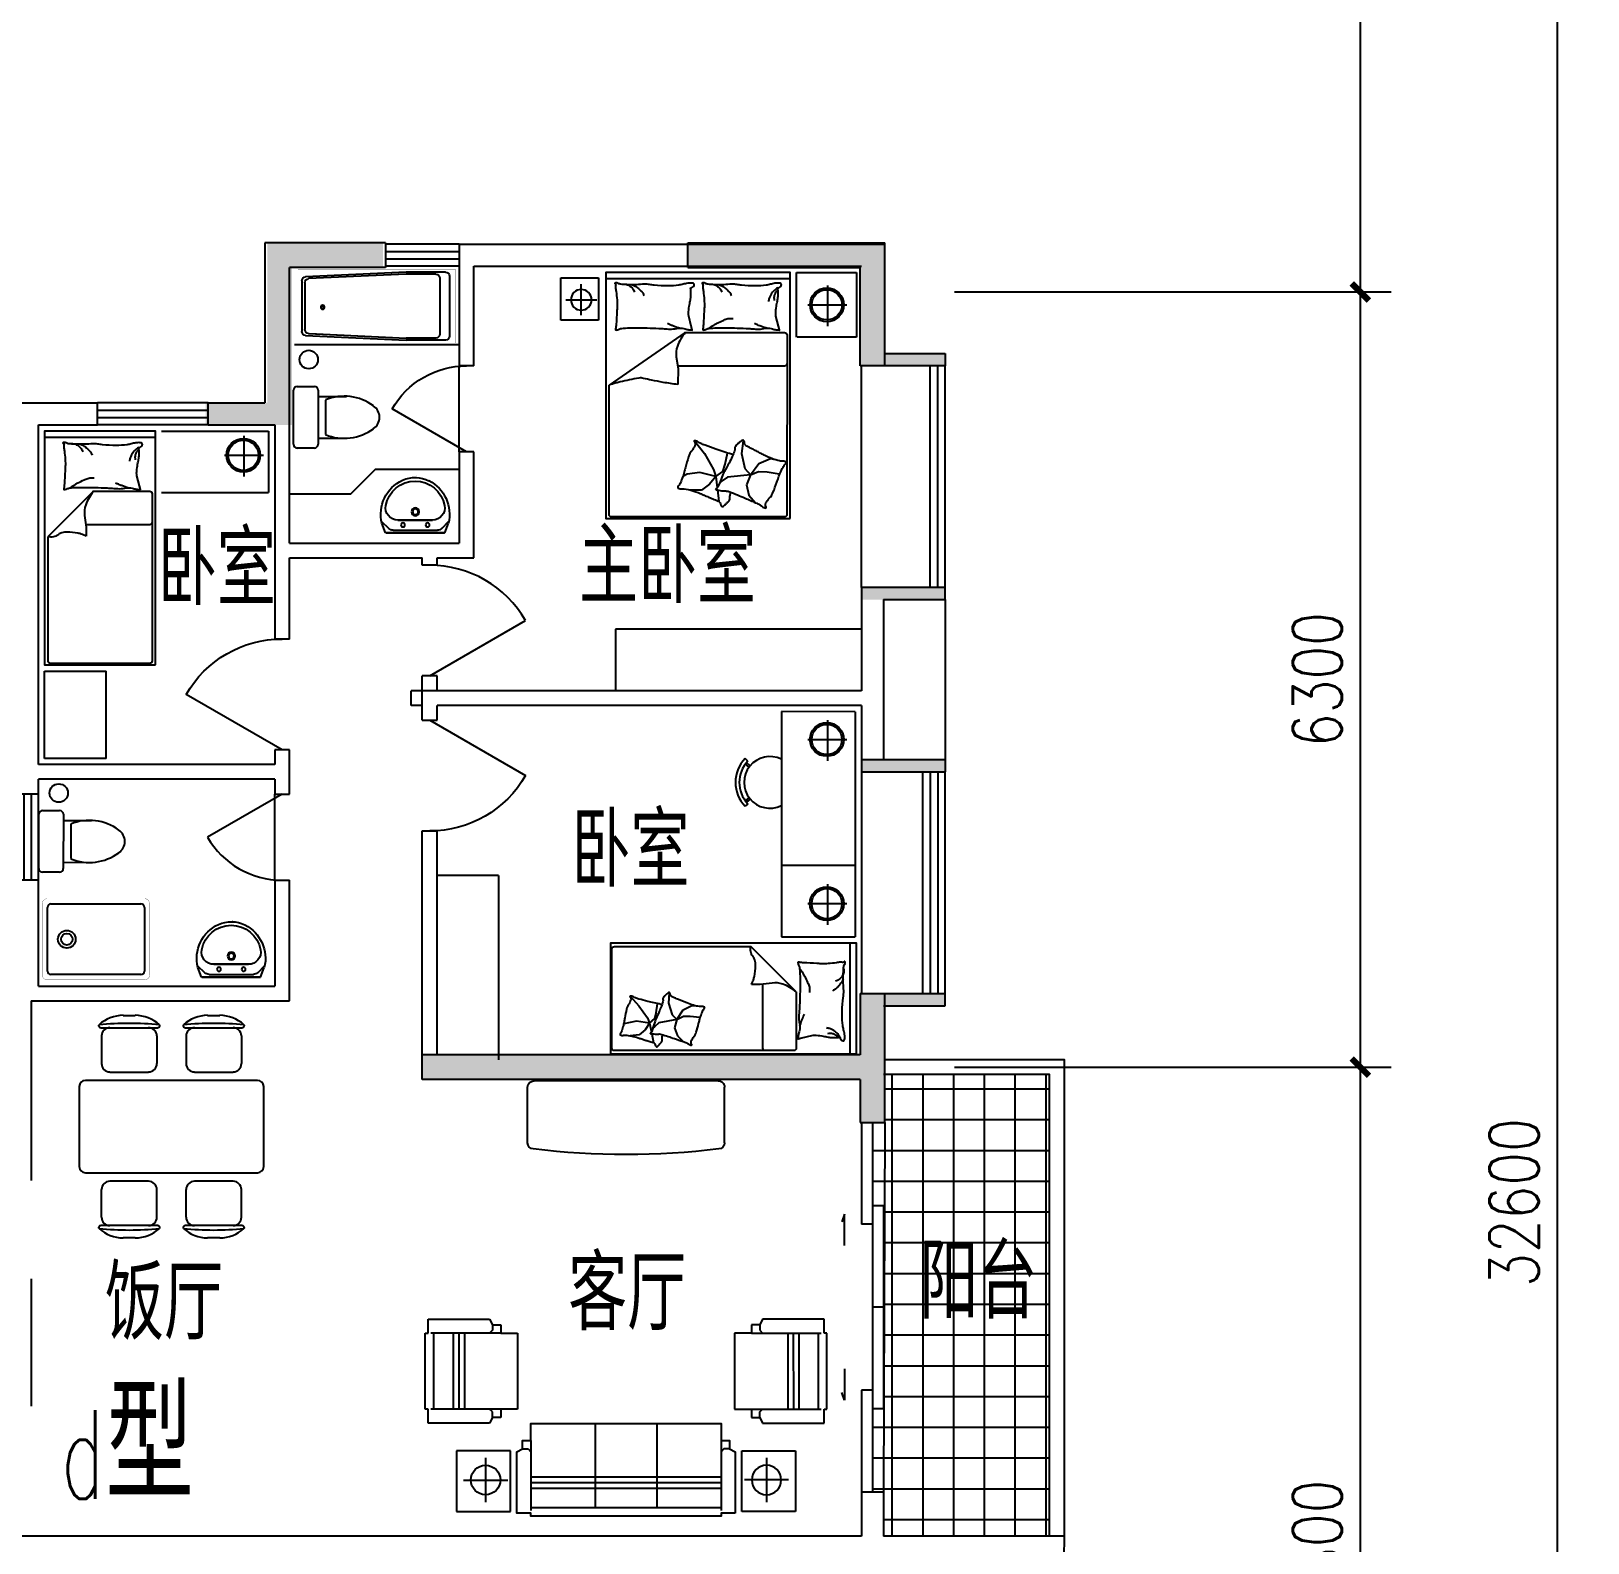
# Model space of a CAD drawing. Header units: millimetres. Extents: x 1386 to 52585, y 719 to 55091.
# Drawn here: x 39379 to 52035, y 29471 to 41756 of the extents above; entities that cross this region are included whole.
import ezdxf
from ezdxf.enums import TextEntityAlignment as Align

# ---------------------------------------------------------------- set-up
doc = ezdxf.new("R2010")
doc.units = ezdxf.units.MM
for name, color, linetype in [('AXIS', 3, 'Continuous'), ('COLUMN', 7, 'Continuous'), ('F', 12, 'Continuous'), ('JG', 6, 'Continuous'), ('K', 2, 'Continuous'), ('PUB_TEXT', 7, 'Continuous'), ('STAIR', 2, 'Continuous'), ('TOILET', 7, 'Continuous'), ('WALL', 4, 'Continuous'), ('WINDOW', 5, 'Continuous'), ('WINDOW_TEXT', 7, 'Continuous')]:
    doc.layers.add(name, color=color, linetype=linetype)
doc.styles.add('_HZTXT', font='txt.shx', dxfattribs={"width": 0.8, "bigfont": 'HZTXT.shx'})
doc.styles.add('_ROMANS', font='ROMANS', dxfattribs={"width": 0.8})
doc.styles.add('DIM_FONT', font='SIMPLEX.shx', dxfattribs={"width": 0.8})
doc.styles.add('SIMPLEX', font='SIMPLEX.SHX')
doc.styles.get("Standard").update_dxf_attribs({"font": 'arial.ttf'})
doc.dimstyles.new('AXIS200', dxfattribs={"dimscale": 2, "dimtxt": 300, "dimasz": 1, "dimexe": 250, "dimexo": 300, "dimgap": 150, "dimtad": 1, "dimdec": 0, "dimzin": 0, "dimdsep": 46, "dimtxsty": 'DIM_FONT', "dimblk": '_DIMX', "dimcen": 0, "dimse1": 1, "dimse2": 1, "dimclrt": 7, "dimadec": 0, "dimazin": 0, "dimtfac": 1, "dimtdec": 0, "dimtix": 1, "dimtmove": 2, "dimatfit": 3, "dimldrblk": '_DIMX', "dimfxl": 1, "dimtolj": 1, "dimtzin": 0, "dimarcsym": 0})

# ---------------------------------------------------------------- blocks, each defined once
blk = doc.blocks.new('_DIMX')
at = {"const_width": 50}
blk.add_lwpolyline([(-70, -70), (70, 70)], dxfattribs=at)
blk = doc.blocks.new('*D76')
at = {"layer": 'AXIS', "color": 0, "lineweight": -2, "transparency": 16777216}
for p, q in [((46885, 33336), (50435, 33336)), ((50185, 33335), (50185, 25537)), ((46885, 25536), (50435, 25536))]:
    blk.add_line(p, q, dxfattribs=at)
at = {"layer": 'DEFPOINTS', "color": 0, "transparency": 16777216}
for p in [(46585, 33336), (46585, 25536), (50185, 25536)]:
    blk.add_point(p, dxfattribs=at)
at = {"layer": 'AXIS', "color": 0, "lineweight": -2, "transparency": 16777216}
for p, rotation in [((50185, 33336), 90), ((50185, 25536), 270)]:
    blk.add_blockref('_DIMX', p, dxfattribs=dict(at, rotation=rotation))
at = {"layer": 'AXIS', "color": 7, "transparency": 16777216, "insert": (49835, 29436), "char_height": 400, "attachment_point": 5, "rotation": 90, "style": 'DIM_FONT'}
blk.add_mtext('\\A1;7800', dxfattribs=at)
blk = doc.blocks.new('*D77')
at = {"layer": 'AXIS', "color": 0, "lineweight": -2, "transparency": 16777216}
for p, q in [((46885, 39636), (50435, 39636)), ((50185, 39635), (50185, 33337)), ((46885, 33336), (50435, 33336))]:
    blk.add_line(p, q, dxfattribs=at)
at = {"layer": 'DEFPOINTS', "color": 0, "transparency": 16777216}
for p in [(46585, 39636), (46585, 33336), (50185, 33336)]:
    blk.add_point(p, dxfattribs=at)
at = {"layer": 'AXIS', "color": 0, "lineweight": -2, "transparency": 16777216}
for p, rotation in [((50185, 39636), 90), ((50185, 33336), 270)]:
    blk.add_blockref('_DIMX', p, dxfattribs=dict(at, rotation=rotation))
at = {"layer": 'AXIS', "color": 7, "transparency": 16777216, "insert": (49835, 36486), "char_height": 400, "attachment_point": 5, "rotation": 90, "style": 'DIM_FONT'}
blk.add_mtext('\\A1;6300', dxfattribs=at)
blk = doc.blocks.new('*D78')
at = {"layer": 'AXIS', "color": 0, "lineweight": -2, "transparency": 16777216}
for p, q in [((46885, 48536), (50435, 48536)), ((50185, 48535), (50185, 39637)), ((46885, 39636), (50435, 39636))]:
    blk.add_line(p, q, dxfattribs=at)
at = {"layer": 'DEFPOINTS', "color": 0, "transparency": 16777216}
for p in [(46585, 48536), (46585, 39636), (50185, 39636)]:
    blk.add_point(p, dxfattribs=at)
at = {"layer": 'AXIS', "color": 0, "lineweight": -2, "transparency": 16777216}
for p, rotation in [((50185, 48536), 90), ((50185, 39636), 270)]:
    blk.add_blockref('_DIMX', p, dxfattribs=dict(at, rotation=rotation))
at = {"layer": 'AXIS', "color": 7, "transparency": 16777216, "insert": (49835, 44086), "char_height": 400, "attachment_point": 5, "rotation": 90, "style": 'DIM_FONT'}
blk.add_mtext('\\A1;8900', dxfattribs=at)
blk = doc.blocks.new('*D79')
at = {"layer": 'AXIS', "color": 0, "lineweight": -2, "transparency": 16777216}
for p, q in [((46885, 48536), (52035, 48536)), ((51785, 48535), (51785, 15937)), ((46885, 15936), (52035, 15936))]:
    blk.add_line(p, q, dxfattribs=at)
at = {"layer": 'DEFPOINTS', "color": 0, "transparency": 16777216}
for p in [(46585, 48536), (46585, 15936), (51785, 15936)]:
    blk.add_point(p, dxfattribs=at)
at = {"layer": 'AXIS', "color": 0, "lineweight": -2, "transparency": 16777216}
for p, rotation in [((51785, 48536), 90), ((51785, 15936), 270)]:
    blk.add_blockref('_DIMX', p, dxfattribs=dict(at, rotation=rotation))
at = {"layer": 'AXIS', "color": 7, "transparency": 16777216, "insert": (51435, 32236), "char_height": 400, "attachment_point": 5, "rotation": 90, "style": 'DIM_FONT'}
blk.add_mtext('\\A1;32600', dxfattribs=at)
blk = doc.blocks.new('M_E3')
for p, q in [((-275, -410), (-275, -50)), ((-255, -30), (255, -30)), ((275, -50), (275, -410)), ((255, -430), (-255, -430))]:
    blk.add_line(p, q)
at = {"const_width": 1.5}
for points in [[(-275, 0, 0.414214), (-305, -30, 0.414214)], [(305, -30, 0.414214), (275, 0, 0.414214)], [(-305, -430, 0.414214), (-275, -460, 0.414214)], [(275, -460, 0.414214), (305, -430, 0.414214)]]:
    blk.add_lwpolyline(points, format="xyb", dxfattribs=at)
for points in [[(-275, 0), (275, 0)], [(-305, -430), (-305, -30)], [(305, -30), (305, -430)], [(275, -460), (-275, -460)]]:
    blk.add_lwpolyline(points, dxfattribs=at)
for radius in [50, 32.5]:
    blk.add_circle((165, -230), radius)
for centre, start, end in [((-255, -50), 90, 180), ((255, -50), 0, 90), ((-255, -410), 180, 270), ((255, -410), 270, 0)]:
    blk.add_arc(centre, 20, start, end)
at = {"width": 0.8, "flags": 9}
for tag in ['XSIZE', 'YSIZE']:
    blk.add_attdef(tag, (0, 0), '', height=0.5, dxfattribs=at)
blk = doc.blocks.new('M_E24TTP')
at = {"layer": 'TOILET', "color": 7}
for p, q in [((-170, 200), (-170, 430)), ((170, 200), (170, 430)), ((-140, 260), (140, 260)), ((-250, 30), (-250, 170)), ((-220, 200), (220, 200)), ((250, 170), (250, 30)), ((220, 0), (-220, 0))]:
    blk.add_line(p, q, dxfattribs=at)
for centre, radius, start, end in [((227, 413), 398, 143.3619, 202.5495), ((0, 590), 110, 33.4509, 146.5491), ((-227, 413), 398, 337.4505, 36.6381), ((-220, 170), 30, 90, 180), ((220, 170), 30, 0, 90), ((-220, 30), 30, 180, 270), ((220, 30), 30, 270, 0)]:
    blk.add_arc(centre, radius, start, end, dxfattribs=at)
at = {"style": 'DIM_FONT', "width": 0.8, "flags": 9}
for tag in ['XSIZE', 'YSIZE']:
    blk.add_attdef(tag, (0, 0), '', height=0.5, dxfattribs=at)
blk = doc.blocks.new('BED-MAID')
at = {"layer": 'JG'}
for p, q in [((-52, 0), (-52, -900)), ((-1888, -46), (-1888, -852)), ((-509, -26), (-1868, -26)), ((-761, -46), (-761, -564)), ((-489, -503), (-489, -46)), ((-489, -503), (-858, -872)), ((-1868, -872), (-858, -872))]:
    blk.add_line(p, q, dxfattribs=at)
blk.add_lwpolyline([(-1900, 0), (0, 0), (0, -900), (-1900, -900)], close=True, dxfattribs=at)
for points in [[(-134, -135, -0.263368), (-115, -107, -0.494818), (-96, -116, -0.049225), (-94, -134, -0.036831), (-96, -158, -0.031893), (-104, -196, 0.035782), (-111, -230, 0.032941), (-117, -319, 0.026564), (-111, -430, 0.017905), (-106, -468, -0.033397), (-104, -488, -0.03204), (-104, -525, 0.018442), (-107, -590, 0.010837), (-107, -654, 0.014624), (-104, -702, 0.111249), (-96, -725, -0.153708), (-92, -742, -0.076444), (-94, -749, -0.215512), (-96, -751, -0.585858), (-99, -748, 0.363489), (-102, -744, 0.191716), (-113, -743, -0.129675), (-130, -745, -0.01735), (-147, -742, 0.019326), (-162, -740, 0.018818), (-230, -733, 0.021828), (-289, -732, 0.006204), (-323, -734, 0.001963), (-430, -740, 0.028341), (-466, -744, -0.117014), (-475, -744, -0.36606), (-476, -742, -0.03973), (-473, -728, -0.048309), (-468, -715, 0.062981), (-464, -704, 0.04058), (-461, -681, 0.014345), (-458, -614, 0.005484), (-459, -488, 0.007153), (-462, -392, 0.008762), (-465, -350, -0.008153), (-468, -304, -0.06251), (-463, -247, 0.078669), (-461, -201, 0.047825), (-466, -179, -0.034494), (-473, -148, -0.023571), (-476, -123, -0.510228), (-475, -122), (-445, -129), (-363, -150, 0.073041), (-343, -152, 0.023305), (-282, -146, 0.018299), (-259, -142, -0.01097), (-221, -135, -0.042281), (-187, -132, -0.027201), (-133, -135)], [(-460, -225, 0.009729), (-451, -253, 0.009729), (-441, -280, 0.007971), (-432, -301, 0.007971), (-423, -323)], [(-134, -135, -0.077379), (-159, -170, -0.077379), (-194, -195, -0.047525), (-218, -205, -0.047525), (-244, -210)], [(-150, -133, -0.05369), (-163, -148, -0.070312), (-175, -156, -0.015448), (-183, -159, -0.013244), (-194, -163, -0.082127), (-212, -166, -0.064164), (-235, -163)], [(-489, -503, -0.085272), (-599, -566, -0.124044), (-686, -575), (-782, -562), (-854, -563)], [(-462, -695, 0.016108), (-436, -656, 0.024599), (-421, -629, 0.009477), (-397, -580, 0.015937), (-385, -550, 0.072521), (-381, -534, 0.033339), (-381, -498)], [(-854, -563, -0.027362), (-838, -602, -0.040834), (-830, -629, -0.038441), (-821, -717, -0.076528), (-826, -761, -0.103649), (-840, -788, 0.093398), (-857, -818, 0.072727), (-861, -841, 0.052315), (-858, -872)], [(-107, -609, 0.027842), (-118, -585, 0.048685), (-126, -573, 0.023666), (-150, -545, 0.031223), (-171, -526, 0.046801), (-179, -521, 0.023191), (-196, -513)], [(-102, -691, 0.088153), (-105, -656, 0.088153), (-120, -625, 0.077547), (-142, -604, 0.077547), (-169, -590)]]:
    blk.add_lwpolyline(points, format="xyb", dxfattribs=at)
for centre, start, end in [((-1868, -46), 90, 180), ((-741, -46), 90, 180), ((-509, -46), 360, 90), ((-1868, -852), 180, 270)]:
    blk.add_arc(centre, 20, start, end, dxfattribs=at)
at = {"layer": 'JG', "style": 'DIM_FONT', "width": 0.8, "flags": 9}
for tag in ['YSIZE', 'XSIZE']:
    blk.add_attdef(tag, (0, 0), '', height=0.5, rotation=270, dxfattribs=at)
blk = doc.blocks.new('_WBLK')
for p, q in [((-0.5, 0.5), (0.5, 0.5)), ((0.5, 0.1667), (-0.5, 0.1667)), ((0.5, -0.1667), (-0.5, -0.1667)), ((-0.5, -0.5), (0.5, -0.5))]:
    blk.add_line(p, q)
at = {"layer": 'WINDOW_TEXT', "style": 'SIMPLEX', "flags": 9}
blk.add_attdef('A', text='', height=1, dxfattribs=at).set_placement((0, 1.5), align=Align.MIDDLE)
blk = doc.blocks.new('M_C55HKH')
for p, q in [((0, -52), (900, -52)), ((503, -489), (46, -489)), ((503, -489), (872, -858)), ((26, -509), (26, -1968)), ((46, -761), (564, -761)), ((872, -1968), (872, -858)), ((299, -1273), (295, -1270)), ((307, -1352), (299, -1273)), ((305, -1407), (307, -1352)), ((357, -1410), (393, -1337)), ((393, -1337), (392, -1318)), ((146, -1456), (100, -1409)), ((211, -1478), (146, -1456)), ((278, -1459), (211, -1478)), ((278, -1459), (251, -1606)), ((278, -1459), (305, -1407)), ((278, -1459), (357, -1410)), ((317, -1498), (278, -1459)), ((412, -1527), (317, -1498)), ((219, -1643), (211, -1652)), ((251, -1606), (219, -1643)), ((249, -1682), (286, -1639)), ((286, -1639), (333, -1628)), ((333, -1628), (405, -1618)), ((495, -1523), (412, -1527)), ((163, -1664), (89, -1649)), ((154, -1766), (147, -1841)), ((196, -1718), (154, -1766)), ((249, -1682), (175, -1667)), ((249, -1682), (196, -1718)), ((249, -1682), (266, -1787)), ((292, -1700), (249, -1682)), ((391, -1769), (292, -1700)), ((469, -1839), (391, -1769)), ((266, -1787), (243, -1892)), ((46, -1988), (852, -1988))]:
    blk.add_line(p, q)
blk.add_lwpolyline([(0, -2000), (0, 0), (900, 0), (900, -2000)], close=True)
for points in [[(135, -134, -0.263368), (107, -115, -0.494818), (116, -96, -0.049225), (134, -94, -0.036831), (158, -96, -0.031893), (196, -104, 0.035782), (230, -111, 0.032941), (319, -117, 0.026564), (430, -111, 0.017905), (468, -106, -0.033397), (488, -104, -0.03204), (525, -104, 0.018442), (590, -107, 0.010837), (654, -107, 0.014624), (702, -104, 0.111249), (725, -96, -0.153708), (742, -92, -0.076444), (749, -94, -0.215512), (751, -96, -0.585858), (748, -99, 0.363489), (744, -102, 0.191716), (743, -113, -0.129675), (745, -130, -0.01735), (742, -147, 0.019326), (740, -162, 0.018818), (733, -230, 0.021828), (732, -289, 0.006204), (734, -323, 0.001963), (740, -430, 0.028341), (744, -466, -0.117014), (744, -475, -0.36606), (742, -476, -0.03973), (728, -473, -0.048309), (715, -468, 0.062981), (704, -464, 0.04058), (681, -461, 0.014345), (614, -458, 0.005484), (488, -459, 0.007153), (392, -462, 0.008762), (350, -465, -0.008153), (304, -468, -0.06251), (247, -463, 0.078669), (201, -461, 0.047825), (179, -466, -0.034494), (148, -473, -0.023571), (123, -476, -0.510228), (122, -475), (129, -445), (150, -363, 0.073041), (152, -343, 0.023305), (146, -282, 0.018299), (142, -259, -0.01097), (135, -221, -0.042281), (132, -187, -0.027201), (135, -133)], [(609, -107, 0.027842), (585, -118, 0.048685), (573, -126, 0.023666), (545, -150, 0.031223), (526, -171, 0.046801), (521, -179, 0.023191), (513, -196)], [(691, -102, 0.088153), (656, -105, 0.088153), (625, -120, 0.077547), (604, -142, 0.077547), (590, -169)], [(133, -150, -0.05369), (148, -163, -0.070312), (156, -175, -0.015448), (159, -183, -0.013244), (163, -194, -0.082127), (166, -212, -0.064164), (163, -235)], [(135, -134, -0.077379), (170, -159, -0.077379), (195, -194, -0.047525), (205, -218, -0.047525), (210, -244)], [(225, -460, 0.009729), (253, -451, 0.009729), (280, -441, 0.007971), (301, -432, 0.007971), (323, -423)], [(695, -462, 0.016108), (656, -436, 0.024599), (629, -421, 0.009477), (580, -397, 0.015937), (550, -385, 0.072521), (534, -381, 0.033339), (498, -381)], [(503, -489, -0.085272), (566, -599, -0.124044), (575, -686), (562, -782), (563, -854)], [(563, -854, -0.027362), (602, -838, -0.040834), (629, -830, -0.038441), (717, -821, -0.076528), (761, -826, -0.103649), (788, -840, 0.093398), (818, -857, 0.072727), (841, -861, 0.052315), (872, -858)], [(400, -1581, 0.025626), (402, -1591, 0.0108), (426, -1697, 0.00456), (445, -1769, 0.01125), (454, -1797, 0.069394), (462, -1813, -0.079756), (468, -1827, -0.106399), (469, -1839, -0.328642), (466, -1842, -0.299547), (461, -1840, 0.189917), (454, -1835, 0.033518), (446, -1833, 0.075627), (442, -1833, 0.053489), (436, -1835, 0.017838), (418, -1843, 0.038394), (397, -1855, -0.059529), (384, -1862, -0.035943), (362, -1869, -0.011245), (291, -1884, -0.006203), (259, -1889, 0.010783), (241, -1893, 0.019485), (230, -1895, 0.005062), (188, -1908, 0.101392), (167, -1919, -0.223768), (156, -1922, -0.25558), (153, -1920, -0.081563), (150, -1907, -0.071805), (151, -1893, 0.069985), (152, -1879, 0.03546), (145, -1831, 0.029432), (130, -1774, 0.001554), (121, -1746, -0.00152), (112, -1718, -0.004735), (102, -1689, 0.00382), (91, -1653, 0.296001), (66, -1634, -0.649774), (61, -1616, -0.02319), (65, -1613, 0.0288), (68, -1610, 0.005727), (73, -1605, -0.004358), (80, -1599, -0.027528), (94, -1586, -0.046214), (104, -1580, -0.194121), (117, -1579, 0.133719), (137, -1580, 0.005779), (155, -1575, 0.008882)]]:
    blk.add_lwpolyline(points, format="xyb")
blk.add_lwpolyline([(345, -1251, 0.101392), (366, -1238, -0.223768), (377, -1234, -0.25558), (380, -1236, -0.081563), (384, -1249, -0.071805), (384, -1263, 0.069985), (384, -1277, 0.03546), (394, -1324, 0.029432), (414, -1380, 0.001554), (425, -1407, -0.00152), (437, -1434, -0.004735), (448, -1462, 0.00382), (462, -1497, 0.296001), (488, -1515, -0.649774), (495, -1532, -0.02319), (491, -1536, 0.0288), (488, -1539, 0.005727), (484, -1544, -0.004358), (478, -1551, -0.027528), (464, -1564, -0.046214), (455, -1571, -0.194121), (442, -1573, 0.133719), (422, -1574, 0.011505), (387, -1586, 0.008882), (343, -1604, 0.012426), (286, -1629, -0.033612), (264, -1637), (218, -1652), (182, -1663, 0.224341), (170, -1674, -0.722772), (163, -1673, -0.103513), (163, -1670, 0.053465), (163, -1664, 0.030109), (161, -1646, -0.031436), (159, -1628, -0.05324), (160, -1616, 0.05518), (161, -1604, 0.056271), (157, -1583, 0.0108), (124, -1480, 0.00456), (100, -1409, 0.01125), (89, -1381, 0.069394), (80, -1366, -0.079756), (73, -1353, -0.106399), (71, -1341, -0.328642), (74, -1338, -0.299547), (79, -1340, 0.189917), (86, -1344, 0.033518), (94, -1345, 0.075627), (98, -1345, 0.053489), (104, -1343, 0.017838), (122, -1333, 0.038394), (141, -1319, -0.059529), (154, -1311, -0.035943), (175, -1303, -0.011245), (245, -1283, -0.006203), (276, -1275, 0.010783), (295, -1270, 0.019485), (305, -1266, 0.005062)], format="xyb", close=True)
for centre, start, end in [((46, -509), 90, 180), ((46, -741), 180, 270), ((46, -1968), 180, 270), ((852, -1968), 270, 0)]:
    blk.add_arc(centre, 20, start, end)
at = {"style": 'DIM_FONT', "width": 0.8, "flags": 9}
for tag in ['XSIZE', 'YSIZE']:
    blk.add_attdef(tag, (0, 0), '', height=0.5, dxfattribs=at)
blk = doc.blocks.new('M_C25MYD')
for p, q in [((-389, 921), (-290, 921)), ((298, 921), (397, 921)), ((-569, 821), (-109, 821)), ((117, 821), (577, 821)), ((-564, 754), (-564, 529)), ((-114, 754), (-114, 529)), ((122, 754), (122, 529)), ((572, 754), (572, 529)), ((704, 392), (-696, 392)), ((-497, 461), (-182, 461)), ((190, 461), (505, 461)), ((-746, 342), (-746, -308)), ((754, -308), (754, 342)), ((-696, -358), (704, -358)), ((-564, -720), (-564, -495)), ((-182, -427), (-497, -427)), ((-114, -720), (-114, -495)), ((122, -720), (122, -495)), ((505, -427), (190, -427)), ((572, -720), (572, -495)), ((-109, -787), (-569, -787)), ((577, -787), (117, -787)), ((-290, -887), (-389, -887)), ((397, -887), (298, -887))]:
    blk.add_line(p, q)
for centre, radius, start, end in [((-379, 606), 316, 91.7651, 130.7265), ((-300, 606), 316, 49.2735, 88.2349), ((307, 606), 316, 91.7651, 130.7265), ((387, 606), 316, 49.2735, 88.2349), ((-579, 837), 10, 130.7265, 202.67), ((-569, 841), 20, 202.67, 270), ((-339, -1857), 2713, 84.8023, 95.1977), ((-497, 754), 67.5, 90, 180), ((-182, 754), 67.5, 0, 90), ((-109, 841), 20, 270, 337.33), ((-100, 837), 10, 337.33, 49.2735), ((108, 837), 10, 130.7265, 202.67), ((117, 841), 20, 202.67, 270), ((347, -1857), 2713, 84.8023, 95.1977), ((190, 754), 67.5, 90, 180), ((505, 754), 67.5, 0, 90), ((577, 841), 20, 270, 337.33), ((587, 837), 10, 337.33, 49.2735), ((-497, 529), 67.5, 180, 270), ((-182, 529), 67.5, 270, 0), ((190, 529), 67.5, 180, 270), ((505, 529), 67.5, 270, 0), ((-696, 342), 50, 90, 180), ((704, 342), 50, 0, 90), ((-696, -308), 50, 180, 270), ((704, -308), 50, 270, 0), ((-497, -495), 67.5, 90, 180), ((-182, -495), 67.5, 0, 90), ((190, -495), 67.5, 90, 180), ((505, -495), 67.5, 0, 90), ((-497, -720), 67.5, 180, 270), ((-182, -720), 67.5, 270, 0), ((190, -720), 67.5, 180, 270), ((505, -720), 67.5, 270, 0), ((-579, -803), 10, 157.33, 229.2735), ((-569, -807), 20, 90, 157.33), ((-379, -572), 316, 229.2735, 268.2349), ((-339, 1890), 2713, 264.8023, 275.1977), ((-300, -572), 316, 271.7651, 310.7265), ((-109, -807), 20, 22.67, 90), ((-100, -803), 10, 310.7265, 22.67), ((108, -803), 10, 157.33, 229.2735), ((117, -807), 20, 90, 157.33), ((307, -572), 316, 229.2735, 268.2349), ((347, 1890), 2713, 264.8023, 275.1977), ((387, -572), 316, 271.7651, 310.7265), ((577, -807), 20, 22.67, 90), ((587, -803), 10, 310.7265, 22.67)]:
    blk.add_arc(centre, radius, start, end)
at = {"width": 0.8, "flags": 9}
for tag in ['XSIZE', 'YSIZE']:
    blk.add_attdef(tag, (0, 0), '', height=0.5, dxfattribs=at)
blk = doc.blocks.new('DESK-LR')
at = {"layer": 'JG'}
for p, q in [((-227, 0), (227, 0)), ((277, -50), (277, -1550)), ((-227, -1600), (227, -1600))]:
    blk.add_line(p, q, dxfattribs=at)
for centre, radius, start, end in [((227, -50), 50, 0, 90), ((5951, -800), 6273, 173.09, 186.91), ((-227, -50), 50, 90, 174.535), ((-227, -1550), 50, 185.465, 270), ((227, -1550), 50, 270, 0)]:
    blk.add_arc(centre, radius, start, end, dxfattribs=at)
blk = doc.blocks.new('-TD')
at = {"color": 0}
for p, q in [((0, -90), (0, 90)), ((-90, 0), (90, 0))]:
    blk.add_line(p, q, dxfattribs=at)
blk.add_circle((0, 0), 60)
blk = doc.blocks.new('-CG')
at = {"layer": 'F'}
for p, q in [((322, 351), (-172, 351)), ((-172, 351), (-172, -87)), ((322, -87), (322, 351)), ((-172, -87), (322, -87))]:
    blk.add_line(p, q, dxfattribs=at)
at = {"layer": 'F', "xscale": 2, "yscale": 2, "zscale": 2}
blk.add_blockref('-TD', (65, 149), dxfattribs=at)
blk = doc.blocks.new('SOFA-01')
at = {"layer": 'JG'}
for p, q in [((895, -14), (895, 9)), ((895, 9), (1513, 9)), ((1513, 9), (1513, -14)), ((782, -14), (895, -14)), ((782, -514), (782, -14)), ((895, -514), (895, -37)), ((895, -59), (1513, -59)), ((1513, -14), (1627, -14)), ((1513, -514), (1513, -37)), ((1627, -14), (1627, -514)), ((1513, -219), (895, -219)), ((1513, -264), (895, -264)), ((1513, -310), (895, -310)), ((827, -537), (782, -514)), ((827, -537), (873, -537)), ((827, -605), (827, -537)), ((895, -605), (827, -605)), ((873, -537), (895, -514)), ((895, -605), (895, -514)), ((895, -742), (895, -605)), ((1513, -605), (1513, -514)), ((1536, -537), (1513, -514)), ((1513, -605), (1513, -742)), ((1581, -605), (1513, -605)), ((1581, -537), (1536, -537)), ((1627, -514), (1581, -537)), ((1581, -537), (1581, -605)), ((1513, -742), (895, -742)), ((549, -850), (71, -850)), ((94, -850), (94, -2397)), ((253, -2397), (253, -850)), ((299, -2397), (299, -850)), ((344, -2397), (344, -850)), ((572, -828), (549, -850)), ((640, -850), (549, -850)), ((572, -782), (572, -828)), ((777, -1374), (94, -1374)), ((777, -1874), (94, -1874)), ((549, -2397), (71, -2397)), ((572, -2420), (549, -2397)), ((640, -2397), (549, -2397)), ((572, -2466), (572, -2420)), ((895, -2506), (895, -2642)), ((1513, -2506), (895, -2506)), ((1513, -2642), (1513, -2506)), ((827, -2642), (827, -2711)), ((895, -2642), (827, -2642)), ((895, -2642), (895, -2733)), ((1513, -2642), (1513, -2733)), ((1581, -2642), (1513, -2642)), ((1581, -2711), (1581, -2642)), ((827, -2711), (782, -2733)), ((782, -2733), (782, -3234)), ((827, -2711), (873, -2711)), ((873, -2711), (895, -2733)), ((895, -2733), (895, -3211)), ((1536, -2711), (1513, -2733)), ((1513, -2733), (1513, -3211)), ((1581, -2711), (1536, -2711)), ((1627, -2733), (1581, -2711)), ((1627, -3234), (1627, -2733)), ((1513, -2938), (895, -2938)), ((1513, -2984), (895, -2984)), ((1513, -3029), (895, -3029)), ((782, -3234), (895, -3234)), ((895, -3188), (1513, -3188)), ((895, -3234), (895, -3257)), ((895, -3257), (1513, -3257)), ((1513, -3257), (1513, -3234)), ((1513, -3234), (1627, -3234))]:
    blk.add_line(p, q, dxfattribs=at)
blk.add_lwpolyline([(49, -737), (49, -850), (26, -850), (26, -2397), (49, -2397), (49, -2511), (549, -2511), (572, -2466), (640, -2466), (640, -2397), (777, -2397), (777, -850), (640, -850), (640, -782), (572, -782), (549, -737)], close=True, dxfattribs=at)
at = {"layer": 'JG', "extrusion": (0, 0, -1), "xscale": -1, "zscale": -1, "rotation": 180}
blk.add_blockref('-CG', (-384, -333), dxfattribs=at)
at = {"layer": 'JG', "extrusion": (0, 0, -1), "zscale": -1}
blk.add_blockref('-CG', (-384, -2915), dxfattribs=at)
blk = doc.blocks.new('_B1HAF')
for p, q in [((-0.275, 0.5), (0.275, 0.5)), ((-0.275, 0.5), (-0.275, 0)), ((0, 0.5), (0, 0)), ((0.275, 0.5), (0.275, 0)), ((-0.5, 0), (0.5, 0)), ((-0.225, 0), (-0.225, -0.5)), ((0.225, 0), (0.225, -0.5)), ((-0.5, -0.5), (-0.225, -0.5)), ((0.225, -0.5), (0.5, -0.5)), ((-0.2522, -1.2642), (-0.2314, -1.3786)), ((-0.1667, -1.2642), (-0.2522, -1.2642)), ((0.1667, -1.2642), (0.2522, -1.2642)), ((0.2522, -1.2642), (0.2314, -1.3786))]:
    blk.add_line(p, q)
blk = doc.blocks.new('M_E10')
for p, q in [((-740, -70), (-740, -680)), ((-700, -30), (-302, -30)), ((-640, -90), (-640, -660)), ((-600, -50), (-300, -50)), ((-300, -50), (695, -96)), ((-298, -30), (724, -76)), ((730, -136), (730, -614)), ((760, -116), (760, -634)), ((-700, -720), (-302, -720)), ((-600, -700), (-300, -700)), ((695, -654), (-300, -700)), ((685, -654), (-300, -700)), ((724, -674), (-298, -720))]:
    blk.add_line(p, q)
at = {"const_width": 1.5}
for points in [[(-800, 0), (800, 0)], [(-800, -750), (-800, 0)], [(800, 0), (800, -750)], [(800, -750), (-800, -750)]]:
    blk.add_lwpolyline(points, dxfattribs=at)
for radius in [20, 16]:
    blk.add_circle((550, -386), radius)
for centre, start, end in [((-700, -70), 90, 180), ((-600, -90), 90, 180), ((-302, -70), 83.7966, 90), ((690, -136), 0, 83.3675), ((720, -116), 0, 83.7966), ((690, -614), 276.6325, 0), ((-700, -680), 180, 270), ((-600, -660), 180, 270), ((-302, -680), 270, 276.2034), ((720, -634), 276.2034, 0)]:
    blk.add_arc(centre, 40, start, end)
at = {"width": 0.8, "flags": 9}
for tag in ['XSIZE', 'YSIZE']:
    blk.add_attdef(tag, (0, 0), '', height=0.5, dxfattribs=at)
blk = doc.blocks.new('M_E6')
for p, q in [((240, 0), (-240, 0)), ((-237, 0), (239, 0)), ((240, 0), (270, -79)), ((-213, -36), (-271, -91)), ((-240, 0), (-270, -79)), ((-179, -23), (181, -23)), ((141, -105), (-141, -105)), ((-141, -105), (141, -105)), ((217, -37), (274, -95))]:
    blk.add_line(p, q)
for centre, radius in [((-99, -65), 16.3), ((101, -65), 16.3), ((2, -172), 31.6), ((2, -172), 23)]:
    blk.add_circle(centre, radius)
for centre, radius, start, end in [((28, -152), 307, 166.1751, 244.7296), ((-141, -205), 100, 90, 190.5602), ((-179, -73), 50, 90, 133.181), ((-28, -152), 307, 297.0639, 13.8249), ((141, -205), 100, 349.4398, 90), ((181, -73), 50, 44.5607, 90), ((0, -179), 243, 190.5602, 349.4398), ((0, -201), 250, 245.8071, 296.4628), ((28, -152), 307, 266.589, 266.5936)]:
    blk.add_arc(centre, radius, start, end)
at = {"width": 0.8, "flags": 9}
for tag in ['XSIZE', 'YSIZE']:
    blk.add_attdef(tag, (0, 0), '', height=0.5, dxfattribs=at)
blk = doc.blocks.new('_DBLK')
blk.add_line((-0.5, 0), (0, -0.866))
blk.add_arc((-0.5, 0), 1, 300, 0)
at = {"style": 'SIMPLEX', "flags": 9}
blk.add_attdef('A', text='', height=1, dxfattribs=at).set_placement((0, 1.5), align=Align.MIDDLE)
blk = doc.blocks.new('M_C54TQD')
for p, q in [((0, -52), (1500, -52)), ((853, -489), (46, -489)), ((853, -489), (1472, -916)), ((26, -509), (26, -1968)), ((46, -761), (915, -761)), ((1472, -1968), (1472, -916)), ((381, -1368), (395, -1471)), ((778, -1368), (698, -1472)), ((161, -1514), (137, -1518)), ((255, -1552), (161, -1514)), ((395, -1471), (369, -1593)), ((528, -1559), (509, -1470)), ((698, -1472), (623, -1603)), ((90, -1638), (87, -1645)), ((188, -1621), (90, -1638)), ((257, -1618), (188, -1621)), ((324, -1645), (255, -1552)), ((324, -1645), (257, -1618)), ((369, -1593), (324, -1645)), ((324, -1645), (510, -1664)), ((324, -1645), (355, -1728)), ((548, -1617), (528, -1559)), ((605, -1658), (548, -1617)), ((623, -1603), (605, -1658)), ((605, -1658), (734, -1626)), ((734, -1626), (837, -1640)), ((837, -1640), (873, -1660)), ((355, -1728), (335, -1810)), ((510, -1664), (560, -1700)), ((560, -1700), (572, -1709)), ((592, -1767), (580, -1861)), ((605, -1658), (594, -1752)), ((605, -1658), (655, -1721)), ((655, -1721), (720, -1769)), ((720, -1769), (813, -1769)), ((335, -1810), (281, -1873)), ((46, -1988), (1452, -1988))]:
    blk.add_line(p, q)
blk.add_lwpolyline([(0, -2000), (0, 0), (1500, 0), (1500, -2000)], close=True)
for points in [[(101, -127, -0.263368), (73, -108, -0.494818), (82, -89, -0.049225), (100, -88, -0.036831), (124, -89, -0.031893), (161, -97, 0.035782), (195, -104, 0.032941), (285, -110, 0.026564), (396, -104, 0.017905), (434, -99, -0.033397), (454, -97, -0.03204), (491, -97, 0.018442), (555, -101, 0.010837), (620, -100, 0.014624), (668, -97, 0.111249), (691, -89, -0.153708), (708, -86, -0.076444), (715, -87, -0.215512), (717, -89, -0.585858), (714, -92, 0.363489), (709, -95, 0.191716), (709, -106, -0.129675), (711, -123, -0.01735), (708, -140, 0.019326), (706, -155, 0.018818), (699, -223, 0.021828), (698, -283, 0.006204), (700, -316, 0.001963), (706, -423, 0.028341), (710, -459, -0.117014), (709, -468, -0.36606), (708, -469, -0.03973), (694, -466, -0.048309), (681, -461, 0.062981), (670, -457, 0.04058), (647, -454, 0.014345), (580, -451, 0.005484), (454, -452, 0.007153), (358, -455, 0.008762), (316, -458, -0.008153), (270, -461, -0.06251), (213, -456, 0.078669), (167, -454, 0.047825), (145, -459, -0.034494), (114, -466, -0.023571), (89, -469, -0.510228), (88, -468), (95, -438), (116, -356, 0.073041), (118, -336, 0.023305), (112, -275, 0.018299), (108, -252, -0.01097), (101, -214, -0.042281), (98, -180, -0.027201), (101, -126)], [(575, -101, 0.027842), (551, -111, 0.048685), (539, -119, 0.023666), (511, -144, 0.031223), (492, -164, 0.046801), (486, -172, 0.023191), (478, -189)], [(657, -95, 0.088153), (622, -98, 0.088153), (591, -114, 0.077547), (569, -135, 0.077547), (555, -162)], [(810, -127, -0.263368), (782, -108, -0.494818), (791, -89, -0.049225), (809, -88, -0.036831), (833, -89, -0.031893), (871, -97, 0.035782), (905, -104, 0.032941), (994, -110, 0.026564), (1106, -104, 0.017905), (1143, -99, -0.033397), (1163, -97, -0.03204), (1200, -97, 0.018442), (1265, -101, 0.010837), (1329, -100, 0.014624), (1377, -97, 0.111249), (1400, -89, -0.153708), (1417, -86, -0.076444), (1424, -87, -0.215512), (1426, -89, -0.585858), (1423, -92, 0.363489), (1419, -95, 0.191716), (1419, -106, -0.129675), (1421, -123, -0.01735), (1418, -140, 0.019326), (1415, -155, 0.018818), (1408, -223, 0.021828), (1407, -283, 0.006204), (1409, -316, 0.001963), (1415, -423, 0.028341), (1419, -459, -0.117014), (1419, -468, -0.36606), (1417, -469, -0.03973), (1404, -466, -0.048309), (1390, -461, 0.062981), (1379, -457, 0.04058), (1356, -454, 0.014345), (1289, -451, 0.005484), (1164, -452, 0.007153), (1067, -455, 0.008762), (1025, -458, -0.008153), (979, -461, -0.06251), (922, -456, 0.078669), (877, -454, 0.047825), (854, -459, -0.034494), (823, -466, -0.023571), (798, -469, -0.510228), (797, -468), (805, -438), (825, -356, 0.073041), (827, -336, 0.023305), (821, -275, 0.018299), (817, -252, -0.01097), (810, -214, -0.042281), (807, -180, -0.027201), (810, -126)], [(1284, -101, 0.027842), (1260, -111, 0.048685), (1248, -119, 0.023666), (1220, -144, 0.031223), (1201, -164, 0.046801), (1196, -172, 0.023191), (1188, -189)], [(1366, -95, 0.088153), (1332, -98, 0.088153), (1300, -114, 0.077547), (1279, -135, 0.077547), (1265, -162)], [(99, -143, -0.05369), (114, -156, -0.070312), (122, -168, -0.015448), (125, -177, -0.013244), (129, -187, -0.082127), (132, -205, -0.064164), (129, -228)], [(101, -127, -0.077379), (136, -152, -0.077379), (161, -187, -0.047525), (171, -211, -0.047525), (176, -238)], [(661, -455, 0.016108), (622, -429, 0.024599), (595, -414, 0.009477), (546, -391, 0.015937), (516, -378, 0.072521), (500, -375, 0.033339), (463, -375)], [(191, -454, 0.009729), (219, -445, 0.009729), (246, -435, 0.007971), (267, -426, 0.007971), (289, -416)], [(853, -489, -0.085272), (917, -599, -0.124044), (926, -686), (912, -782), (914, -912)], [(901, -454, 0.009729), (928, -445, 0.009729), (955, -435, 0.007971), (977, -426, 0.007971), (998, -416)], [(914, -912, 0.007867), (1032, -894, 0.009508), (1128, -876, 0.006616), (1193, -862, -0.023828), (1212, -858, -0.080713), (1230, -859, -0.009591), (1383, -891, -0.013133), (1416, -899, -0.007859), (1472, -916)], [(464, -1480, 0.025626), (476, -1478, 0.0108), (605, -1436, 0.00456), (692, -1405, 0.01125), (727, -1391, 0.069394), (746, -1380, -0.079756), (763, -1371, -0.106399), (778, -1368, -0.328642), (782, -1372, -0.299547), (779, -1378, 0.189917), (774, -1387, 0.033518), (773, -1397, 0.075627), (773, -1402, 0.053489), (776, -1410, 0.017838), (788, -1432, 0.038394), (805, -1456, -0.059529), (816, -1472, -0.035943), (826, -1498, -0.011245), (852, -1585, -0.006203), (862, -1624, 0.010783), (868, -1647, 0.019485), (873, -1660, 0.005062), (892, -1710, 0.101392), (909, -1736, -0.223768), (914, -1749, -0.25558), (911, -1754, -0.081563), (895, -1759, -0.071805), (878, -1759, 0.069985), (861, -1759, 0.03546), (801, -1772, 0.029432), (732, -1797, 0.001554), (699, -1811, -0.00152), (665, -1826, -0.004735), (629, -1840, 0.00382), (586, -1859, 0.296001), (564, -1891, -0.649774), (542, -1900, -0.02319), (538, -1895, 0.0288), (534, -1892, 0.005727), (527, -1886, -0.004358), (519, -1878, -0.027528), (502, -1861, -0.046214), (493, -1850, -0.194121), (490, -1833, 0.133719), (489, -1809, 0.005779), (482, -1787, 0.008882)]]:
    blk.add_lwpolyline(points, format="xyb")
blk.add_lwpolyline([(58, -1583, 0.101392), (40, -1559, -0.223768), (34, -1546, -0.25558), (36, -1541, -0.081563), (52, -1535, -0.071805), (69, -1534, 0.069985), (86, -1532, 0.03546), (145, -1515, 0.029432), (211, -1485, 0.001554), (244, -1468, -0.00152), (276, -1451, -0.004735), (311, -1433, 0.00382), (353, -1412, 0.296001), (372, -1378, -0.649774), (393, -1367, -0.02319), (398, -1372, 0.0288), (402, -1375, 0.005727), (409, -1380, -0.004358), (418, -1387, -0.027528), (436, -1403, -0.046214), (445, -1414, -0.194121), (450, -1430, 0.133719), (453, -1454, 0.011505), (471, -1496, 0.008882), (497, -1550, 0.012426), (535, -1618, -0.033612), (547, -1644), (570, -1701), (588, -1744, 0.224341), (603, -1757, -0.722772), (603, -1766, -0.103513), (599, -1767, 0.053465), (592, -1767, 0.030109), (569, -1772, -0.031436), (547, -1776, -0.05324), (532, -1776, 0.05518), (517, -1777, 0.056271), (492, -1783, 0.0108), (366, -1835, 0.00456), (281, -1873, 0.01125), (247, -1889, 0.069394), (229, -1902, -0.079756), (213, -1912, -0.106399), (199, -1915, -0.328642), (195, -1912, -0.299547), (196, -1906, 0.189917), (201, -1896, 0.033518), (202, -1886, 0.075627), (201, -1882, 0.053489), (197, -1874, 0.017838), (184, -1853, 0.038394), (165, -1830, -0.059529), (153, -1815, -0.035943), (140, -1790, -0.011245), (108, -1705, -0.006203), (95, -1667, 0.010783), (87, -1645, 0.019485), (82, -1632, 0.005062)], format="xyb", close=True)
for centre, start, end in [((46, -509), 90, 180), ((46, -741), 180, 270), ((46, -1968), 180, 270), ((1452, -1968), 270, 0)]:
    blk.add_arc(centre, 20, start, end)
at = {"style": 'DIM_FONT', "width": 0.8, "flags": 9}
for tag in ['XSIZE', 'YSIZE']:
    blk.add_attdef(tag, (0, 0), '', height=0.5, dxfattribs=at)

msp = doc.modelspace()

# ---------------------------------------------------------------- hatches: boundary and pattern name
at = {"layer": 'COLUMN'}
msp.add_hatch(color=256, dxfattribs=at).paths.add_polyline_path([(41498.9, 39835.7), (41498.9, 38555.7), (40798.9, 38555.7), (40798.9, 38735.7), (41298.9, 38735.7), (41298.9, 40035.7), (42238.9, 40035.7), (42238.9, 39835.7)])
at = {"layer": 'JG'}
h = msp.add_hatch(dxfattribs=at)
h.set_pattern_fill('NET', color=256, scale=2000, style=0)
h.set_pattern_definition([(0, (-87370.2, -41089.83), (0, 250), []), (90, (-87370.2, -41089.83), (-250, 2e-14), [])])
h.paths.add_polyline_path([(46308.9, 30560.7), (46218.9, 30560.7), (46218.9, 29885.7), (46308.9, 29885.7), (46308.9, 29525.7), (47658.9, 29525.7), (47658.9, 33275.7), (46318.9, 33275.7), (46318.9, 32885.7), (46218.9, 32885.7), (46218.9, 32210.7), (46308.9, 32210.7)])
h.paths.add_polyline_path([(47658, 29345.7), (46308.9, 29345.7), (46308.9, 28985.7), (46218.9, 28985.7), (46218.9, 28310.7), (46308.9, 28310.7), (46308.9, 26660.7), (46218.9, 26660.7), (46218.9, 25985.7), (46318.9, 25985.7), (46318.9, 25595.2), (47658, 25595.2)])
h.paths.add_polyline_path([(46484, 25725, -1), (46334, 25725, -1)], flags=16)

# ---------------------------------------------------------------- linework, layer by layer
msp.add_line((46808.9, 37135.7), (46808.9, 35835.7))
at = {"layer": 'COLUMN'}
msp.add_line((46128.9, 35835.7), (46308.9, 35835.7), dxfattribs=at)
for points in [[(46318.9, 40035.7), (44718.9, 40035.7), (46118.9, 39835.7), (44718.9, 39835.7)], [(46118.9, 39035.7), (46318.9, 39035.7), (46118.9, 39835.7), (46318.9, 40035.7)], [(46318.9, 39135.7), (46318.9, 39035.7), (46808.9, 39135.7), (46808.9, 39035.7)], [(46128.9, 37135.7), (46128.9, 37235.7), (46808.9, 37135.7), (46808.9, 37235.7)], [(46808.9, 35735.7), (46808.9, 35835.7), (46128.9, 35735.7), (46128.9, 35835.7)], [(46318.9, 33935.7), (46318.9, 33235.7), (46118.9, 33935.7), (46118.9, 33435.7)], [(46808.9, 33835.7), (46808.9, 33935.7), (46318.9, 33835.7), (46318.9, 33935.7)], [(46318.9, 33235.7), (42558.9, 33235.7), (46118.9, 33435.7), (42558.9, 33435.7)], [(46318.9, 33235.7), (46118.9, 33235.7), (46318.9, 32885.7), (46118.9, 32885.7)]]:
    msp.add_solid(points, dxfattribs=at)
at = {"layer": 'JG'}
for p, q in [((45600, 39795.4), (46088.9, 39795.3)), ((45600, 39267.8), (45600, 39795.4)), ((46088.9, 39795.3), (46088.8, 39267.7)), ((45855.2, 39359.1), (45855.2, 39688.8)), ((45693.5, 39531.5), (46009.8, 39531.5)), ((46088.8, 39267.7), (45607.2, 39267.8)), ((40438.8, 38505.6), (41308.8, 38505.5)), ((41308.8, 38505.5), (41308.8, 38005.5)), ((41112.1, 38137), (41112.1, 38466.7)), ((40950.4, 38309.4), (41266.7, 38309.4)), ((40438.8, 38005.6), (41308.8, 38005.5)), ((46128.7, 36895.3), (44128.7, 36895.4)), ((44128.7, 36895.4), (44128.7, 36395.4)), ((39488.7, 36555.6), (39988.7, 36555.6)), ((39488.7, 35845.6), (39488.7, 36555.6)), ((39988.7, 35845.6), (39988.7, 36555.6)), ((46078.7, 36225.3), (45478.7, 36225.4)), ((45478.7, 36225.4), (45478.7, 34394.9)), ((46078.7, 36225.3), (46078.7, 34394.9)), ((45855.1, 35826.9), (45855.1, 36156.7)), ((45693.3, 35999.4), (46009.6, 35999.4)), ((39988.7, 35845.6), (39488.7, 35845.6)), ((45205, 35823.5), (45183.3, 35844.2)), ((45215.8, 35774.3), (45185.2, 35800.2)), ((45225.1, 35786.1), (45194.6, 35811.9)), ((45204.9, 35477.6), (45183.3, 35456.8)), ((45215.8, 35526.7), (45185.2, 35500.8)), ((45225.1, 35514.9), (45194.5, 35489.1)), ((46078.7, 34975.3), (45478.7, 34975.4)), ((43178.7, 34895), (42678.7, 34895)), ((43178.7, 34895), (43178.6, 33395)), ((45855, 34492.9), (45855, 34822.7)), ((45693.3, 34665.4), (46009.6, 34665.4)), ((45478.7, 34394.9), (46078.7, 34394.9))]:
    msp.add_line(p, q, dxfattribs=at)
for centre, radius in [((45848, 39531.6), 137), ((45848, 39531.6), 123), ((41104.9, 38309.4), 137), ((41104.9, 38309.4), 123), ((45847.9, 35999.4), 137), ((45847.9, 35999.4), 123), ((45847.8, 34665.4), 137), ((45847.8, 34665.4), 123)]:
    msp.add_circle(centre, radius, dxfattribs=at)
for radius, start, end in [(280, 136.21853, 223.77709), (250, 136.21853, 223.77709), (210, 63.63439, 296.36122)]:
    msp.add_arc((45385.4, 35650.5), radius, start, end, dxfattribs=at)
at = {"layer": 'STAIR'}
for p, q in [((42858.9, 38335.7), (42858.9, 39035.7)), ((41358.9, 34855.7), (41358.9, 35555.7)), ((46318.9, 32885.7), (46308.9, 29885.7))]:
    msp.add_line(p, q, dxfattribs=at)
for points in [[(47778.9, 29525.7), (47778.9, 33395.7), (46318.9, 33395.7)], [(47658.9, 29525.7), (47658.9, 33275.7), (46308.9, 33275.7)]]:
    msp.add_lwpolyline(points, dxfattribs=at)
for centre in [(41635.9, 39086.9), (39603.4, 35563.6)]:
    msp.add_circle(centre, 75, dxfattribs=at)
at = {"layer": 'TOILET'}
msp.add_line((42858.9, 39205.7), (41518.9, 39205.7), dxfattribs=at)
msp.add_lwpolyline([(41478.9, 37995.7), (41977.8, 37995.7), (42177.8, 38195.7), (42858.9, 38195.7)], dxfattribs=at)
at = {"layer": 'WALL'}
for p, q in [((41278.9, 40035.7), (41278.9, 38735.7)), ((42258.9, 40035.7), (41278.9, 40035.7)), ((42258.9, 40035.7), (42258.9, 39835.7)), ((42858.9, 40025.7), (46318.9, 40025.7)), ((42858.9, 40025.7), (42858.9, 39035.7)), ((44718.9, 40035.7), (46318.9, 40035.7)), ((44718.9, 39835.7), (44718.9, 40035.7)), ((46318.9, 39035.7), (46318.9, 40035.7)), ((42258.9, 39835.7), (41478.9, 39835.7)), ((41478.9, 37595.7), (41478.9, 39835.7)), ((42978.9, 39845.7), (46128.9, 39845.7)), ((42978.9, 39035.7), (42978.9, 39845.7)), ((44718.9, 39835.7), (46118.9, 39835.7)), ((46118.9, 39035.7), (46118.9, 39835.7)), ((46318.9, 39135.7), (46808.9, 39135.7)), ((46808.9, 39135.7), (46808.9, 39035.7)), ((42978.9, 39035.7), (42858.9, 39035.7)), ((46808.9, 39035.7), (46118.9, 39035.7)), ((39258.9, 38735.7), (39918.9, 38735.7)), ((39918.9, 38555.7), (39918.9, 38735.7)), ((40818.9, 38735.7), (41278.9, 38735.7)), ((40818.9, 38555.7), (40818.9, 38735.7)), ((39438.9, 38555.7), (39918.9, 38555.7)), ((39438.9, 35795.7), (39438.9, 38555.7)), ((40818.9, 38555.7), (41358.9, 38555.7)), ((41358.9, 38555.7), (41358.9, 36815.7)), ((42978.9, 38335.7), (42858.9, 38335.7)), ((42858.9, 38335.7), (42858.9, 37595.7)), ((42978.9, 37475.7), (42978.9, 38335.7)), ((41478.9, 37595.7), (42858.9, 37595.7)), ((41478.9, 37475.7), (42558.9, 37475.7)), ((41478.9, 36815.7), (41478.9, 37475.7)), ((42558.9, 37415.7), (42558.9, 37475.7)), ((42678.9, 37475.7), (42978.9, 37475.7)), ((42678.9, 37415.7), (42678.9, 37475.7)), ((42678.9, 37415.7), (42558.9, 37415.7)), ((46128.9, 37235.7), (46128.9, 36395.7)), ((46808.9, 37235.7), (46128.9, 37235.7)), ((46808.9, 37135.7), (46808.9, 37235.7)), ((46308.9, 37135.7), (46308.9, 35835.7)), ((46308.9, 37135.7), (46808.9, 37135.7)), ((41478.9, 36815.7), (41358.9, 36815.7)), ((42678.9, 36515.7), (42558.9, 36515.7)), ((42558.9, 36155.7), (42558.9, 36515.7)), ((42678.9, 36395.7), (42678.9, 36515.7)), ((46128.9, 36395.7), (42468.9, 36395.7)), ((42468.9, 36275.7), (42468.9, 36395.7)), ((42558.9, 36275.7), (42468.9, 36275.7)), ((46128.9, 36275.7), (42678.9, 36275.7)), ((42678.9, 36155.7), (42678.9, 36275.7)), ((46128.9, 36275.7), (46128.9, 35735.7)), ((42558.9, 36155.7), (42678.9, 36155.7)), ((41478.9, 35915.7), (41358.9, 35915.7)), ((41358.9, 35915.7), (41358.9, 35795.7)), ((41478.9, 35555.7), (41478.9, 35915.7)), ((46308.9, 35835.7), (46808.9, 35835.7)), ((46808.9, 35835.7), (46808.9, 35735.7)), ((41358.9, 35795.7), (39438.9, 35795.7)), ((46128.9, 35735.7), (46808.9, 35735.7)), ((41358.9, 35675.7), (39438.9, 35675.7)), ((39438.9, 35555.7), (39438.9, 35675.7)), ((41358.9, 35675.7), (41358.9, 35555.7)), ((39438.9, 35555.7), (39258.9, 35555.7)), ((41358.9, 35555.7), (41478.9, 35555.7)), ((42558.9, 33235.7), (42558.9, 35255.7)), ((42558.9, 35255.7), (42678.9, 35255.7)), ((42678.9, 33435.7), (42678.9, 35255.7)), ((39438.9, 34855.7), (39258.9, 34855.7)), ((39438.9, 33995.7), (39438.9, 34855.7)), ((41358.9, 34855.7), (41478.9, 34855.7)), ((41358.9, 34855.7), (41358.9, 33995.7)), ((41478.9, 33875.7), (41478.9, 34855.7)), ((39438.9, 33995.7), (41358.9, 33995.7)), ((46118.9, 33935.7), (46118.9, 33435.7)), ((46118.9, 33935.7), (46808.9, 33935.7)), ((46318.9, 32885.7), (46318.9, 33935.7)), ((46808.9, 33835.7), (46808.9, 33935.7)), ((39378.9, 33875.7), (41478.9, 33875.7)), ((39378.9, 33875.7), (39378.9, 32415.7)), ((46308.9, 33835.7), (46808.9, 33835.7)), ((46118.9, 33435.7), (42558.9, 33435.7)), ((46118.9, 33235.7), (42558.9, 33235.7)), ((46118.9, 33235.7), (46118.9, 32885.7)), ((46118.9, 32885.7), (46318.9, 32885.7)), ((39378.9, 31615.7), (39378.9, 30580.7)), ((46128.9, 29885.7), (46128.9, 29525.7)), ((46128.9, 29885.7), (46308.9, 29885.7)), ((46308.9, 29885.7), (46308.9, 29525.7)), ((46128.9, 29525.7), (37408.9, 29525.7)), ((47780.9, 29525.7), (46308.9, 29525.7)), ((47778, 29345.2), (47780.9, 29525.7))]:
    msp.add_line(p, q, dxfattribs=at)
at = {"layer": 'WINDOW'}
for p, q in [((46128.9, 37235.7), (46128.9, 39035.7)), ((46688.9, 37235.7), (46688.9, 39035.7)), ((46748.9, 37235.7), (46748.9, 39035.7)), ((46808.9, 37235.7), (46808.9, 39035.7))]:
    msp.add_line(p, q, dxfattribs=at)
msp.add_lwpolyline([(46128.9, 35735.7), (46128.9, 33935.7)], dxfattribs=at)

# ---------------------------------------------------------------- block references
at = {"layer": 'JG', "extrusion": (0, 0, -1), "xscale": 0.7000000000000001, "yscale": 0.7000000000000001, "zscale": -0.7, "rotation": 90.00219316908769}
msp.add_blockref('-CG', (-43746.7, 39526.8), dxfattribs=at)
at = {"layer": 'JG', "xscale": -1}
for name, p, rotation in [('M_C54TQD', (45550, 39795.4), 359.9978068309123), ('BED-MAID', (40388.8, 38505.6), 269.9978068309123), ('M_C55HKH', (46088.6, 33444.9), 269.9978068309123), ('DESK-LR', (45015.5, 32948.2), 270.0021931690877), ('SOFA-01', (45839.5, 29662.5), 270.0021931690877)]:
    msp.add_blockref(name, p, dxfattribs=dict(at, rotation=rotation))
at = {"layer": 'JG'}
msp.add_blockref('M_C25MYD', (40515.9, 32836.1), dxfattribs=at)
at = {"layer": 'K', "rotation": 269.9528772197515}
for p in [(41511.7, 38618.1), (39440.6, 35171.3)]:
    msp.add_blockref('M_E24TTP', p, dxfattribs=at)
at = {"layer": 'TOILET'}
for name, p, xscale, yscale, zscale, rotation in [('M_E10', (42188.8, 39821), -0.8, 0.8, 0.8, 359.9999999999988), ('M_E3', (39905.7, 34045.8), 1.434785, 1.434785, 1.434785, 179.9999999904819)]:
    msp.add_blockref(name, p, dxfattribs=dict(at, xscale=xscale, yscale=yscale, zscale=zscale, rotation=rotation))
at = {"layer": 'TOILET', "xscale": -1, "rotation": 180}
for p in [(42500.9, 37677.4), (41004.6, 34067.3)]:
    msp.add_blockref('M_E6', p, dxfattribs=at)
at = {"layer": 'WINDOW'}
for p, xscale, yscale, zscale in [((42558.9, 39935.7), -600, 180.0000000000145, 600), ((40368.9, 38645.7), -900, 179.9999999999708, 900)]:
    msp.add_blockref('_WBLK', p, dxfattribs=dict(at, xscale=xscale, yscale=yscale, zscale=zscale))
for name, p, xscale, yscale, zscale, rotation in [('_DBLK', (42918.9, 38685.7), -700, 700, 700, 270), ('_DBLK', (42618.9, 36965.7), 900, 900, 900, 90), ('_DBLK', (41418.9, 36365.7), 900, -900, 900, 90), ('_DBLK', (42618.9, 35705.7), -900, 900, 900, 90.0000000000012), ('_DBLK', (42618.9, 35705.7), -900, 900, 900, 90.0000000000012), ('_WBLK', (46718.9, 34835.7), 1800, 180, 1800, 90.0000000000012), ('_WBLK', (39348.9, 35205.7), -700, 179.9999999999854, 700, 270), ('_DBLK', (41418.9, 35205.7), -700, -700, 700, 90.0000000000012), ('_B1HAF', (46218.9, 31385.7), 3000, 179.9999999999418, 3000, 270.0000000000012)]:
    msp.add_blockref(name, p, dxfattribs=dict(at, xscale=xscale, yscale=yscale, zscale=zscale, rotation=rotation))

# ---------------------------------------------------------------- texts
at = {"layer": 'PUB_TEXT', "style": '_HZTXT', "width": 0.8}
for s, p in [('卧室', (40408.7, 37088)), ('主卧室', (43832.4, 37103.2)), ('卧室', (43771.2, 34798.7)), ('饭厅', (39979.9, 31121.6)), ('客厅', (43744.9, 31197.8))]:
    msp.add_text(s, height=600, rotation=360, dxfattribs=at).set_placement(p)
at = {"layer": 'PUB_TEXT'}
for s, height, style, width, p in [('阳台', 600, '_HZTXT', 0.8, (46599.6, 31292.2)), ('型', 900, '_HZTXT', 0.8, (39982.6, 29827.7)), ('d', 720, '_ROMANS', 0.6, (39621.4, 29827.7))]:
    msp.add_text(s, height=height, dxfattribs=dict(at, style=style, width=width)).set_placement(p)

# ---------------------------------------------------------------- dimensions: what is measured, and where the dimension line sits
at = {"layer": 'AXIS'}
for p2, distance, picture, middle in [((46584.9, 39635.7), 3600, '*D78', (49834.9, 44085.7)), ((46584.9, 15935.7), 5200, '*D79', (51434.9, 32235.7))]:
    dim = msp.add_aligned_dim(p1=(46584.9, 48535.7), p2=p2, distance=distance, dimstyle='AXIS200', override={"dimscale": 1, "dimtxt": 400, "dimblk1": '_DIMX', "dimblk2": '_DIMX', "dimsah": 1, "dimse1": 0, "dimse2": 0}, dxfattribs=at)
    dim.commit()
    dim.dimension.update_dxf_attribs({"geometry": picture, "text_midpoint": middle})
for base, p1, p2, picture, middle in [((50184.9, 33335.7), (46584.9, 39635.7), (46584.9, 33335.7), '*D77', (49834.9, 36485.7)), ((50184.9, 25535.7), (46584.9, 33335.7), (46584.9, 25535.7), '*D76', (49834.9, 29435.7))]:
    dim = msp.add_linear_dim(base=base, p1=p1, p2=p2, angle=90, dimstyle='AXIS200', override={"dimscale": 1, "dimtxt": 400, "dimblk1": '_DIMX', "dimblk2": '_DIMX', "dimsah": 1, "dimse1": 0, "dimse2": 0}, dxfattribs=at)
    dim.commit()
    dim.dimension.update_dxf_attribs({"geometry": picture, "text_midpoint": middle})

doc.saveas('drawing.dxf')
